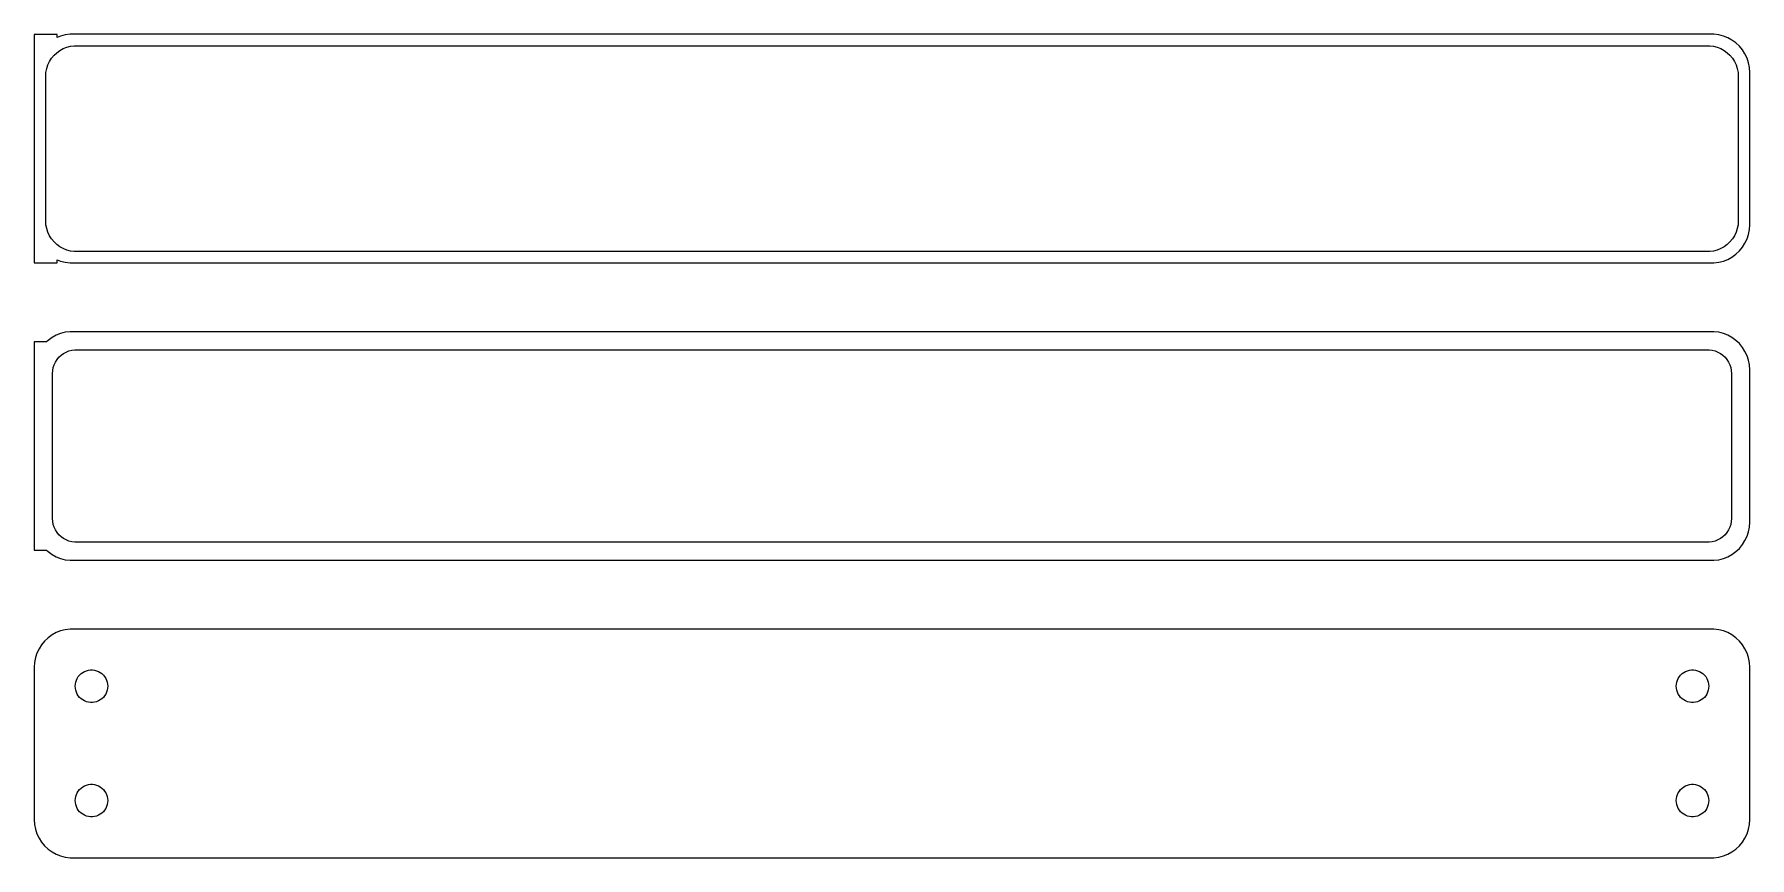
# Model space of a CAD drawing. Header units: metres. Extents: x -112 to 112, y 102 to 210.
import ezdxf

# ---------------------------------------------------------------- set-up
doc = ezdxf.new("R2010")
doc.units = ezdxf.units.M

msp = doc.modelspace()

# ---------------------------------------------------------------- linework, layer by layer
for p, q in [((-109.5, 209.979), (-112.5, 209.979)), ((-112.5, 209.979), (-112.5, 180.021)), ((-109.5, 209.575), (-109.5, 209.979)), ((-109.045, 209.755), (-109.5, 209.575)), ((-108.437, 209.911), (-109.045, 209.755)), ((-107.814, 209.99), (-108.437, 209.911)), ((107.814, 209.99), (-107.814, 209.99)), ((108.437, 209.911), (107.814, 209.99)), ((109.045, 209.755), (108.437, 209.911)), ((109.629, 209.524), (109.045, 209.755)), ((110.179, 209.222), (109.629, 209.524)), ((-110.236, 206.851), (-109.916, 207.238)), ((-109.916, 207.238), (-109.55, 207.582)), ((-109.55, 207.582), (-109.143, 207.877)), ((-109.143, 207.877), (-108.703, 208.119)), ((-108.703, 208.119), (-108.236, 208.304)), ((-108.236, 208.304), (-107.75, 208.429)), ((-107.75, 208.429), (-107.251, 208.492)), ((-107.251, 208.492), (107.251, 208.492)), ((107.251, 208.492), (107.75, 208.429)), ((107.75, 208.429), (108.236, 208.304)), ((108.236, 208.304), (108.703, 208.119)), ((108.703, 208.119), (109.143, 207.877)), ((109.143, 207.877), (109.55, 207.582)), ((109.55, 207.582), (109.916, 207.238)), ((109.916, 207.238), (110.236, 206.851)), ((110.687, 208.853), (110.179, 209.222)), ((111.145, 208.423), (110.687, 208.853)), ((111.545, 207.939), (111.145, 208.423)), ((111.882, 207.409), (111.545, 207.939)), ((112.149, 206.841), (111.882, 207.409)), ((-111, 204.5), (-110.968, 205.001)), ((-110.968, 205.001), (-110.874, 205.495)), ((-110.874, 205.495), (-110.719, 205.972)), ((-110.719, 205.972), (-110.505, 206.427)), ((-110.505, 206.427), (-110.236, 206.851)), ((110.236, 206.851), (110.505, 206.427)), ((110.505, 206.427), (110.719, 205.972)), ((110.719, 205.972), (110.874, 205.495)), ((110.874, 205.495), (110.968, 205.001)), ((110.968, 205.001), (111, 204.5)), ((112.343, 206.243), (112.149, 206.841)), ((112.461, 205.627), (112.343, 206.243)), ((112.5, 205), (112.461, 205.627)), ((112.5, 185), (112.5, 205)), ((-111, 185.5), (-111, 204.5)), ((111, 204.5), (111, 185.5)), ((-110.968, 184.999), (-111, 185.5)), ((-110.874, 184.505), (-110.968, 184.999)), ((-110.719, 184.028), (-110.874, 184.505)), ((110.874, 184.505), (110.719, 184.028)), ((110.968, 184.999), (110.874, 184.505)), ((111, 185.5), (110.968, 184.999)), ((112.461, 184.373), (112.5, 185)), ((-110.505, 183.573), (-110.719, 184.028)), ((-110.236, 183.149), (-110.505, 183.573)), ((-109.916, 182.762), (-110.236, 183.149)), ((-109.55, 182.418), (-109.916, 182.762)), ((-109.143, 182.123), (-109.55, 182.418)), ((109.55, 182.418), (109.143, 182.123)), ((109.916, 182.762), (109.55, 182.418)), ((110.236, 183.149), (109.916, 182.762)), ((110.505, 183.573), (110.236, 183.149)), ((110.719, 184.028), (110.505, 183.573)), ((111.545, 182.061), (111.882, 182.591)), ((111.882, 182.591), (112.149, 183.159)), ((112.149, 183.159), (112.343, 183.757)), ((112.343, 183.757), (112.461, 184.373)), ((-112.5, 180.021), (-109.5, 180.021)), ((-109.5, 180.021), (-109.5, 180.425)), ((-109.5, 180.425), (-109.045, 180.245)), ((-108.703, 181.881), (-109.143, 182.123)), ((-109.045, 180.245), (-108.437, 180.089)), ((-108.236, 181.696), (-108.703, 181.881)), ((-108.437, 180.089), (-107.814, 180.01)), ((-107.75, 181.571), (-108.236, 181.696)), ((-107.814, 180.01), (107.814, 180.01)), ((-107.251, 181.508), (-107.75, 181.571)), ((107.251, 181.508), (-107.251, 181.508)), ((107.75, 181.571), (107.251, 181.508)), ((108.236, 181.696), (107.75, 181.571)), ((107.814, 180.01), (108.437, 180.089)), ((108.703, 181.881), (108.236, 181.696)), ((108.437, 180.089), (109.045, 180.245)), ((109.143, 182.123), (108.703, 181.881)), ((109.045, 180.245), (109.629, 180.476)), ((109.629, 180.476), (110.179, 180.778)), ((110.179, 180.778), (110.687, 181.147)), ((110.687, 181.147), (111.145, 181.577)), ((111.145, 181.577), (111.545, 182.061)), ((-110.9, 169.653), (-112.5, 169.653)), ((-112.5, 169.653), (-112.5, 142.347)), ((-110.687, 169.853), (-110.9, 169.653)), ((-110.179, 170.222), (-110.687, 169.853)), ((-109.629, 170.524), (-110.179, 170.222)), ((-109.045, 170.755), (-109.629, 170.524)), ((-108.437, 170.911), (-109.045, 170.755)), ((-107.814, 170.99), (-108.437, 170.911)), ((107.814, 170.99), (-107.814, 170.99)), ((108.437, 170.911), (107.814, 170.99)), ((109.045, 170.755), (108.437, 170.911)), ((109.629, 170.524), (109.045, 170.755)), ((110.179, 170.222), (109.629, 170.524)), ((110.687, 169.853), (110.179, 170.222)), ((111.145, 169.423), (110.687, 169.853)), ((111.545, 168.939), (111.145, 169.423)), ((111.882, 168.409), (111.545, 168.939)), ((-110.015, 166.274), (-109.894, 166.646)), ((-109.894, 166.646), (-109.728, 167)), ((-109.728, 167), (-109.518, 167.33)), ((-109.518, 167.33), (-109.269, 167.631)), ((-109.269, 167.631), (-108.984, 167.899)), ((-108.984, 167.899), (-108.668, 168.128)), ((-108.668, 168.128), (-108.325, 168.317)), ((-108.325, 168.317), (-107.962, 168.461)), ((-107.962, 168.461), (-107.583, 168.558)), ((-107.583, 168.558), (-107.195, 168.607)), ((-107.195, 168.607), (107.195, 168.607)), ((107.195, 168.607), (107.583, 168.558)), ((107.583, 168.558), (107.962, 168.461)), ((107.962, 168.461), (108.325, 168.317)), ((108.325, 168.317), (108.668, 168.128)), ((108.668, 168.128), (108.984, 167.899)), ((108.984, 167.899), (109.269, 167.631)), ((109.269, 167.631), (109.518, 167.33)), ((109.518, 167.33), (109.728, 167)), ((109.728, 167), (109.894, 166.646)), ((109.894, 166.646), (110.015, 166.274)), ((112.149, 167.841), (111.882, 168.409)), ((112.343, 167.243), (112.149, 167.841)), ((112.461, 166.627), (112.343, 167.243)), ((112.5, 166), (112.461, 166.627)), ((-110.113, 165.5), (-110.088, 165.89)), ((-110.113, 146.5), (-110.113, 165.5)), ((-110.088, 165.89), (-110.015, 166.274)), ((110.015, 166.274), (110.088, 165.89)), ((110.088, 165.89), (110.113, 165.5)), ((110.113, 165.5), (110.113, 146.5)), ((112.5, 146), (112.5, 166)), ((-110.088, 146.11), (-110.113, 146.5)), ((110.113, 146.5), (110.088, 146.11)), ((-110.015, 145.726), (-110.088, 146.11)), ((-109.894, 145.354), (-110.015, 145.726)), ((-109.728, 145), (-109.894, 145.354)), ((-109.518, 144.67), (-109.728, 145)), ((-109.269, 144.369), (-109.518, 144.67)), ((-108.984, 144.101), (-109.269, 144.369)), ((-108.668, 143.872), (-108.984, 144.101)), ((108.984, 144.101), (108.668, 143.872)), ((109.269, 144.369), (108.984, 144.101)), ((109.518, 144.67), (109.269, 144.369)), ((109.728, 145), (109.518, 144.67)), ((109.894, 145.354), (109.728, 145)), ((110.015, 145.726), (109.894, 145.354)), ((110.088, 146.11), (110.015, 145.726)), ((111.882, 143.591), (112.149, 144.159)), ((112.149, 144.159), (112.343, 144.757)), ((112.343, 144.757), (112.461, 145.373)), ((112.461, 145.373), (112.5, 146)), ((-112.5, 142.347), (-110.9, 142.347)), ((-110.9, 142.347), (-110.687, 142.147)), ((-110.687, 142.147), (-110.179, 141.778)), ((-110.179, 141.778), (-109.629, 141.476)), ((-108.325, 143.683), (-108.668, 143.872)), ((-107.962, 143.539), (-108.325, 143.683)), ((-107.583, 143.442), (-107.962, 143.539)), ((-107.195, 143.393), (-107.583, 143.442)), ((107.195, 143.393), (-107.195, 143.393)), ((107.583, 143.442), (107.195, 143.393)), ((107.962, 143.539), (107.583, 143.442)), ((108.325, 143.683), (107.962, 143.539)), ((108.668, 143.872), (108.325, 143.683)), ((109.629, 141.476), (110.179, 141.778)), ((110.179, 141.778), (110.687, 142.147)), ((110.687, 142.147), (111.145, 142.577)), ((111.145, 142.577), (111.545, 143.061)), ((111.545, 143.061), (111.882, 143.591)), ((-109.629, 141.476), (-109.045, 141.245)), ((-109.045, 141.245), (-108.437, 141.089)), ((-108.437, 141.089), (-107.814, 141.01)), ((-107.814, 141.01), (107.814, 141.01)), ((107.814, 141.01), (108.437, 141.089)), ((108.437, 141.089), (109.045, 141.245)), ((109.045, 141.245), (109.629, 141.476)), ((-110.687, 130.853), (-111.145, 130.423)), ((-110.179, 131.222), (-110.687, 130.853)), ((-109.629, 131.524), (-110.179, 131.222)), ((-109.045, 131.755), (-109.629, 131.524)), ((-108.437, 131.911), (-109.045, 131.755)), ((-107.814, 131.99), (-108.437, 131.911)), ((107.814, 131.99), (-107.814, 131.99)), ((108.437, 131.911), (107.814, 131.99)), ((109.045, 131.755), (108.437, 131.911)), ((109.629, 131.524), (109.045, 131.755)), ((110.179, 131.222), (109.629, 131.524)), ((110.687, 130.853), (110.179, 131.222)), ((111.145, 130.423), (110.687, 130.853)), ((-112.149, 128.841), (-112.343, 128.243)), ((-111.882, 129.409), (-112.149, 128.841)), ((-111.545, 129.939), (-111.882, 129.409)), ((-111.145, 130.423), (-111.545, 129.939)), ((111.545, 129.939), (111.145, 130.423)), ((111.882, 129.409), (111.545, 129.939)), ((112.149, 128.841), (111.882, 129.409)), ((112.343, 128.243), (112.149, 128.841)), ((-112.461, 127.627), (-112.5, 127)), ((-112.5, 127), (-112.5, 107)), ((-112.343, 128.243), (-112.461, 127.627)), ((-106.557, 125.962), (-106.361, 126.145)), ((-106.361, 126.145), (-106.144, 126.303)), ((-106.144, 126.303), (-105.909, 126.432)), ((-105.909, 126.432), (-105.66, 126.531)), ((-105.66, 126.531), (-105.4, 126.597)), ((-105.4, 126.597), (-105.134, 126.631)), ((-105.134, 126.631), (-104.866, 126.631)), ((-104.866, 126.631), (-104.6, 126.597)), ((-104.6, 126.597), (-104.34, 126.531)), ((-104.34, 126.531), (-104.091, 126.432)), ((-104.091, 126.432), (-103.856, 126.303)), ((-103.856, 126.303), (-103.639, 126.145)), ((-103.639, 126.145), (-103.443, 125.962)), ((103.443, 125.962), (103.639, 126.145)), ((103.639, 126.145), (103.856, 126.303)), ((103.856, 126.303), (104.091, 126.432)), ((104.091, 126.432), (104.34, 126.531)), ((104.34, 126.531), (104.6, 126.597)), ((104.6, 126.597), (104.866, 126.631)), ((104.866, 126.631), (105.134, 126.631)), ((105.134, 126.631), (105.4, 126.597)), ((105.4, 126.597), (105.66, 126.531)), ((105.66, 126.531), (105.909, 126.432)), ((105.909, 126.432), (106.144, 126.303)), ((106.144, 126.303), (106.361, 126.145)), ((106.361, 126.145), (106.557, 125.962)), ((112.461, 127.627), (112.343, 128.243)), ((112.5, 127), (112.461, 127.627)), ((112.5, 107), (112.5, 127)), ((-107.135, 124.5), (-107.118, 124.768)), ((-107.118, 124.232), (-107.135, 124.5)), ((-107.118, 124.768), (-107.068, 125.031)), ((-107.068, 123.969), (-107.118, 124.232)), ((-107.068, 125.031), (-106.985, 125.286)), ((-106.985, 123.714), (-107.068, 123.969)), ((-106.985, 125.286), (-106.871, 125.529)), ((-106.871, 125.529), (-106.727, 125.755)), ((-106.727, 125.755), (-106.557, 125.962)), ((-103.443, 125.962), (-103.273, 125.755)), ((-103.273, 125.755), (-103.129, 125.529)), ((-103.129, 125.529), (-103.015, 125.286)), ((-103.015, 125.286), (-102.932, 125.031)), ((-102.932, 123.969), (-103.015, 123.714)), ((-102.932, 125.031), (-102.882, 124.768)), ((-102.882, 124.232), (-102.932, 123.969)), ((-102.882, 124.768), (-102.865, 124.5)), ((-102.865, 124.5), (-102.882, 124.232)), ((102.865, 124.5), (102.882, 124.768)), ((102.882, 124.232), (102.865, 124.5)), ((102.882, 124.768), (102.932, 125.031)), ((102.932, 123.969), (102.882, 124.232)), ((102.932, 125.031), (103.015, 125.286)), ((103.015, 123.714), (102.932, 123.969)), ((103.015, 125.286), (103.129, 125.529)), ((103.129, 125.529), (103.273, 125.755)), ((103.273, 125.755), (103.443, 125.962)), ((106.557, 125.962), (106.727, 125.755)), ((106.727, 125.755), (106.871, 125.529)), ((106.871, 125.529), (106.985, 125.286)), ((106.985, 125.286), (107.068, 125.031)), ((107.068, 123.969), (106.985, 123.714)), ((107.068, 125.031), (107.118, 124.768)), ((107.118, 124.232), (107.068, 123.969)), ((107.118, 124.768), (107.135, 124.5)), ((107.135, 124.5), (107.118, 124.232)), ((-106.871, 123.471), (-106.985, 123.714)), ((-106.727, 123.245), (-106.871, 123.471)), ((-106.557, 123.038), (-106.727, 123.245)), ((-106.361, 122.855), (-106.557, 123.038)), ((-106.144, 122.697), (-106.361, 122.855)), ((-105.909, 122.568), (-106.144, 122.697)), ((-105.66, 122.469), (-105.909, 122.568)), ((-105.4, 122.403), (-105.66, 122.469)), ((-105.134, 122.369), (-105.4, 122.403)), ((-104.866, 122.369), (-105.134, 122.369)), ((-104.6, 122.403), (-104.866, 122.369)), ((-104.34, 122.469), (-104.6, 122.403)), ((-104.091, 122.568), (-104.34, 122.469)), ((-103.856, 122.697), (-104.091, 122.568)), ((-103.639, 122.855), (-103.856, 122.697)), ((-103.443, 123.038), (-103.639, 122.855)), ((-103.273, 123.245), (-103.443, 123.038)), ((-103.129, 123.471), (-103.273, 123.245)), ((-103.015, 123.714), (-103.129, 123.471)), ((103.129, 123.471), (103.015, 123.714)), ((103.273, 123.245), (103.129, 123.471)), ((103.443, 123.038), (103.273, 123.245)), ((103.639, 122.855), (103.443, 123.038)), ((103.856, 122.697), (103.639, 122.855)), ((104.091, 122.568), (103.856, 122.697)), ((104.34, 122.469), (104.091, 122.568)), ((104.6, 122.403), (104.34, 122.469)), ((104.866, 122.369), (104.6, 122.403)), ((105.134, 122.369), (104.866, 122.369)), ((105.4, 122.403), (105.134, 122.369)), ((105.66, 122.469), (105.4, 122.403)), ((105.909, 122.568), (105.66, 122.469)), ((106.144, 122.697), (105.909, 122.568)), ((106.361, 122.855), (106.144, 122.697)), ((106.557, 123.038), (106.361, 122.855)), ((106.727, 123.245), (106.557, 123.038)), ((106.871, 123.471), (106.727, 123.245)), ((106.985, 123.714), (106.871, 123.471)), ((-107.068, 110.031), (-106.985, 110.286)), ((-106.985, 110.286), (-106.871, 110.529)), ((-106.871, 110.529), (-106.727, 110.755)), ((-106.727, 110.755), (-106.557, 110.962)), ((-106.557, 110.962), (-106.361, 111.145)), ((-106.361, 111.145), (-106.144, 111.303)), ((-106.144, 111.303), (-105.909, 111.432)), ((-105.909, 111.432), (-105.66, 111.531)), ((-105.66, 111.531), (-105.4, 111.597)), ((-105.4, 111.597), (-105.134, 111.631)), ((-105.134, 111.631), (-104.866, 111.631)), ((-104.866, 111.631), (-104.6, 111.597)), ((-104.6, 111.597), (-104.34, 111.531)), ((-104.34, 111.531), (-104.091, 111.432)), ((-104.091, 111.432), (-103.856, 111.303)), ((-103.856, 111.303), (-103.639, 111.145)), ((-103.639, 111.145), (-103.443, 110.962)), ((-103.443, 110.962), (-103.273, 110.755)), ((-103.273, 110.755), (-103.129, 110.529)), ((-103.129, 110.529), (-103.015, 110.286)), ((-103.015, 110.286), (-102.932, 110.031)), ((102.932, 110.031), (103.015, 110.286)), ((103.015, 110.286), (103.129, 110.529)), ((103.129, 110.529), (103.273, 110.755)), ((103.273, 110.755), (103.443, 110.962)), ((103.443, 110.962), (103.639, 111.145)), ((103.639, 111.145), (103.856, 111.303)), ((103.856, 111.303), (104.091, 111.432)), ((104.091, 111.432), (104.34, 111.531)), ((104.34, 111.531), (104.6, 111.597)), ((104.6, 111.597), (104.866, 111.631)), ((104.866, 111.631), (105.134, 111.631)), ((105.134, 111.631), (105.4, 111.597)), ((105.4, 111.597), (105.66, 111.531)), ((105.66, 111.531), (105.909, 111.432)), ((105.909, 111.432), (106.144, 111.303)), ((106.144, 111.303), (106.361, 111.145)), ((106.361, 111.145), (106.557, 110.962)), ((106.557, 110.962), (106.727, 110.755)), ((106.727, 110.755), (106.871, 110.529)), ((106.871, 110.529), (106.985, 110.286)), ((106.985, 110.286), (107.068, 110.031)), ((-107.135, 109.5), (-107.118, 109.768)), ((-107.118, 109.232), (-107.135, 109.5)), ((-107.118, 109.768), (-107.068, 110.031)), ((-107.068, 108.969), (-107.118, 109.232)), ((-106.985, 108.714), (-107.068, 108.969)), ((-106.871, 108.471), (-106.985, 108.714)), ((-106.727, 108.245), (-106.871, 108.471)), ((-106.557, 108.038), (-106.727, 108.245)), ((-106.361, 107.855), (-106.557, 108.038)), ((-103.443, 108.038), (-103.639, 107.855)), ((-103.273, 108.245), (-103.443, 108.038)), ((-103.129, 108.471), (-103.273, 108.245)), ((-103.015, 108.714), (-103.129, 108.471)), ((-102.932, 108.969), (-103.015, 108.714)), ((-102.932, 110.031), (-102.882, 109.768)), ((-102.882, 109.232), (-102.932, 108.969)), ((-102.882, 109.768), (-102.865, 109.5)), ((-102.865, 109.5), (-102.882, 109.232)), ((102.865, 109.5), (102.882, 109.768)), ((102.882, 109.232), (102.865, 109.5)), ((102.882, 109.768), (102.932, 110.031)), ((102.932, 108.969), (102.882, 109.232)), ((103.015, 108.714), (102.932, 108.969)), ((103.129, 108.471), (103.015, 108.714)), ((103.273, 108.245), (103.129, 108.471)), ((103.443, 108.038), (103.273, 108.245)), ((103.639, 107.855), (103.443, 108.038)), ((106.557, 108.038), (106.361, 107.855)), ((106.727, 108.245), (106.557, 108.038)), ((106.871, 108.471), (106.727, 108.245)), ((106.985, 108.714), (106.871, 108.471)), ((107.068, 108.969), (106.985, 108.714)), ((107.068, 110.031), (107.118, 109.768)), ((107.118, 109.232), (107.068, 108.969)), ((107.118, 109.768), (107.135, 109.5)), ((107.135, 109.5), (107.118, 109.232)), ((-112.5, 107), (-112.461, 106.373)), ((-112.461, 106.373), (-112.343, 105.757)), ((-112.343, 105.757), (-112.149, 105.159)), ((-106.144, 107.697), (-106.361, 107.855)), ((-105.909, 107.568), (-106.144, 107.697)), ((-105.66, 107.469), (-105.909, 107.568)), ((-105.4, 107.403), (-105.66, 107.469)), ((-105.134, 107.369), (-105.4, 107.403)), ((-104.866, 107.369), (-105.134, 107.369)), ((-104.6, 107.403), (-104.866, 107.369)), ((-104.34, 107.469), (-104.6, 107.403)), ((-104.091, 107.568), (-104.34, 107.469)), ((-103.856, 107.697), (-104.091, 107.568)), ((-103.639, 107.855), (-103.856, 107.697)), ((103.856, 107.697), (103.639, 107.855)), ((104.091, 107.568), (103.856, 107.697)), ((104.34, 107.469), (104.091, 107.568)), ((104.6, 107.403), (104.34, 107.469)), ((104.866, 107.369), (104.6, 107.403)), ((105.134, 107.369), (104.866, 107.369)), ((105.4, 107.403), (105.134, 107.369)), ((105.66, 107.469), (105.4, 107.403)), ((105.909, 107.568), (105.66, 107.469)), ((106.144, 107.697), (105.909, 107.568)), ((106.361, 107.855), (106.144, 107.697)), ((112.149, 105.159), (112.343, 105.757)), ((112.343, 105.757), (112.461, 106.373)), ((112.461, 106.373), (112.5, 107)), ((-112.149, 105.159), (-111.882, 104.591)), ((-111.882, 104.591), (-111.545, 104.061)), ((-111.545, 104.061), (-111.145, 103.577)), ((-111.145, 103.577), (-110.687, 103.147)), ((110.687, 103.147), (111.145, 103.577)), ((111.145, 103.577), (111.545, 104.061)), ((111.545, 104.061), (111.882, 104.591)), ((111.882, 104.591), (112.149, 105.159)), ((-110.687, 103.147), (-110.179, 102.778)), ((-110.179, 102.778), (-109.629, 102.476)), ((-109.629, 102.476), (-109.045, 102.245)), ((-109.045, 102.245), (-108.437, 102.089)), ((-108.437, 102.089), (-107.814, 102.01)), ((-107.814, 102.01), (107.814, 102.01)), ((107.814, 102.01), (108.437, 102.089)), ((108.437, 102.089), (109.045, 102.245)), ((109.045, 102.245), (109.629, 102.476)), ((109.629, 102.476), (110.179, 102.778)), ((110.179, 102.778), (110.687, 103.147))]:
    msp.add_line(p, q)

doc.saveas('drawing.dxf')
